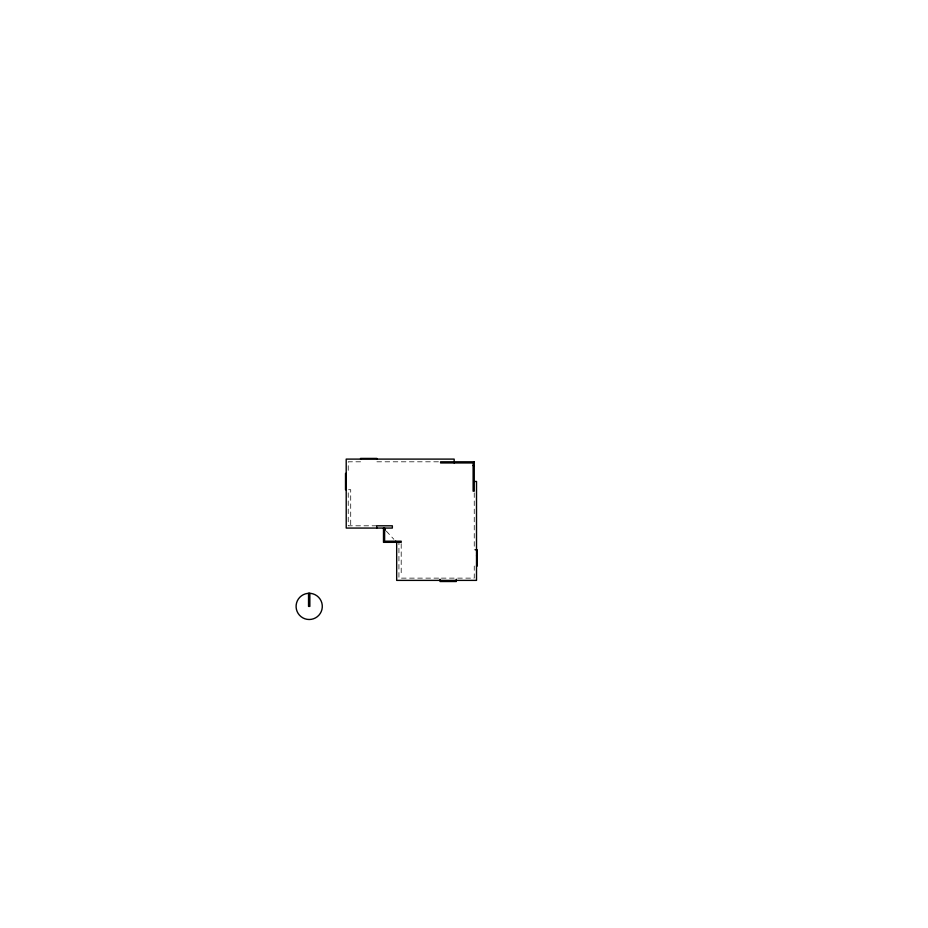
<?xml version="1.0" encoding="UTF-8"?>
<svg xmlns="http://www.w3.org/2000/svg" width="928" height="928" viewBox="0 0 928 928"><rect width="100%" height="100%" fill="white"/><g stroke="black" fill="none" stroke-linecap="round" stroke-linejoin="round"><path stroke-width="0.7" stroke-dasharray="4.64 3.48" d="M360.574 461.808L348.232 461.808L348.232 473.442M438.41 461.808L376.826 461.808L376.826 458.42M376.722 525.805L348.232 525.805L348.232 489.706L350.714 489.706L350.714 525.805M438.619 578.132L398.936 578.132L398.936 542.335M441.392 578.132L456.309 578.132M457.69 578.132L474.254 578.132L474.254 566.045M386.315 531.118L393.855 539.272M474.254 492.849L474.254 549.782M401.198 543.727L401.198 575.87"/><path stroke-width="1.39" d="M473.129 465.647L473.802 465.647M346.202 473.442L345.518 473.442L345.518 489.706L346.202 489.706M474.254 481.458L476.516 481.458L476.516 580.383L396.674 580.383L396.674 542.335L395.63 541.198M475.24 549.782L477.201 549.782L477.201 566.045L476.516 566.045M476.516 555.733L477.201 555.733M385.306 530.016L383.496 528.067L383.496 542.335L401.198 542.335L401.198 541.198L384.621 541.198L384.621 528.067M456.309 579.258L456.309 581.52L440.046 581.52L440.046 579.258M454.163 462.944L454.163 459.105L346.202 459.105L346.225 528.067L392.347 528.067L392.347 525.805L376.722 525.805L376.722 528.067M376.826 459.105L376.826 458.42L360.574 458.42L360.574 459.105M309.848 593.34L309.848 606.402L308.537 606.402L308.537 593.34M309.198 593.294L307.481 593.41A13.108 13.108 0 0 0 298.143 613.443A13.108 13.108 0 0 0 320.253 613.443A13.108 13.108 0 0 0 310.903 593.41L309.198 593.294M474.254 461.808L440.603 461.808L440.603 462.944L473.129 462.944L473.129 491.179L474.254 491.179L474.254 461.808"/></g></svg>
